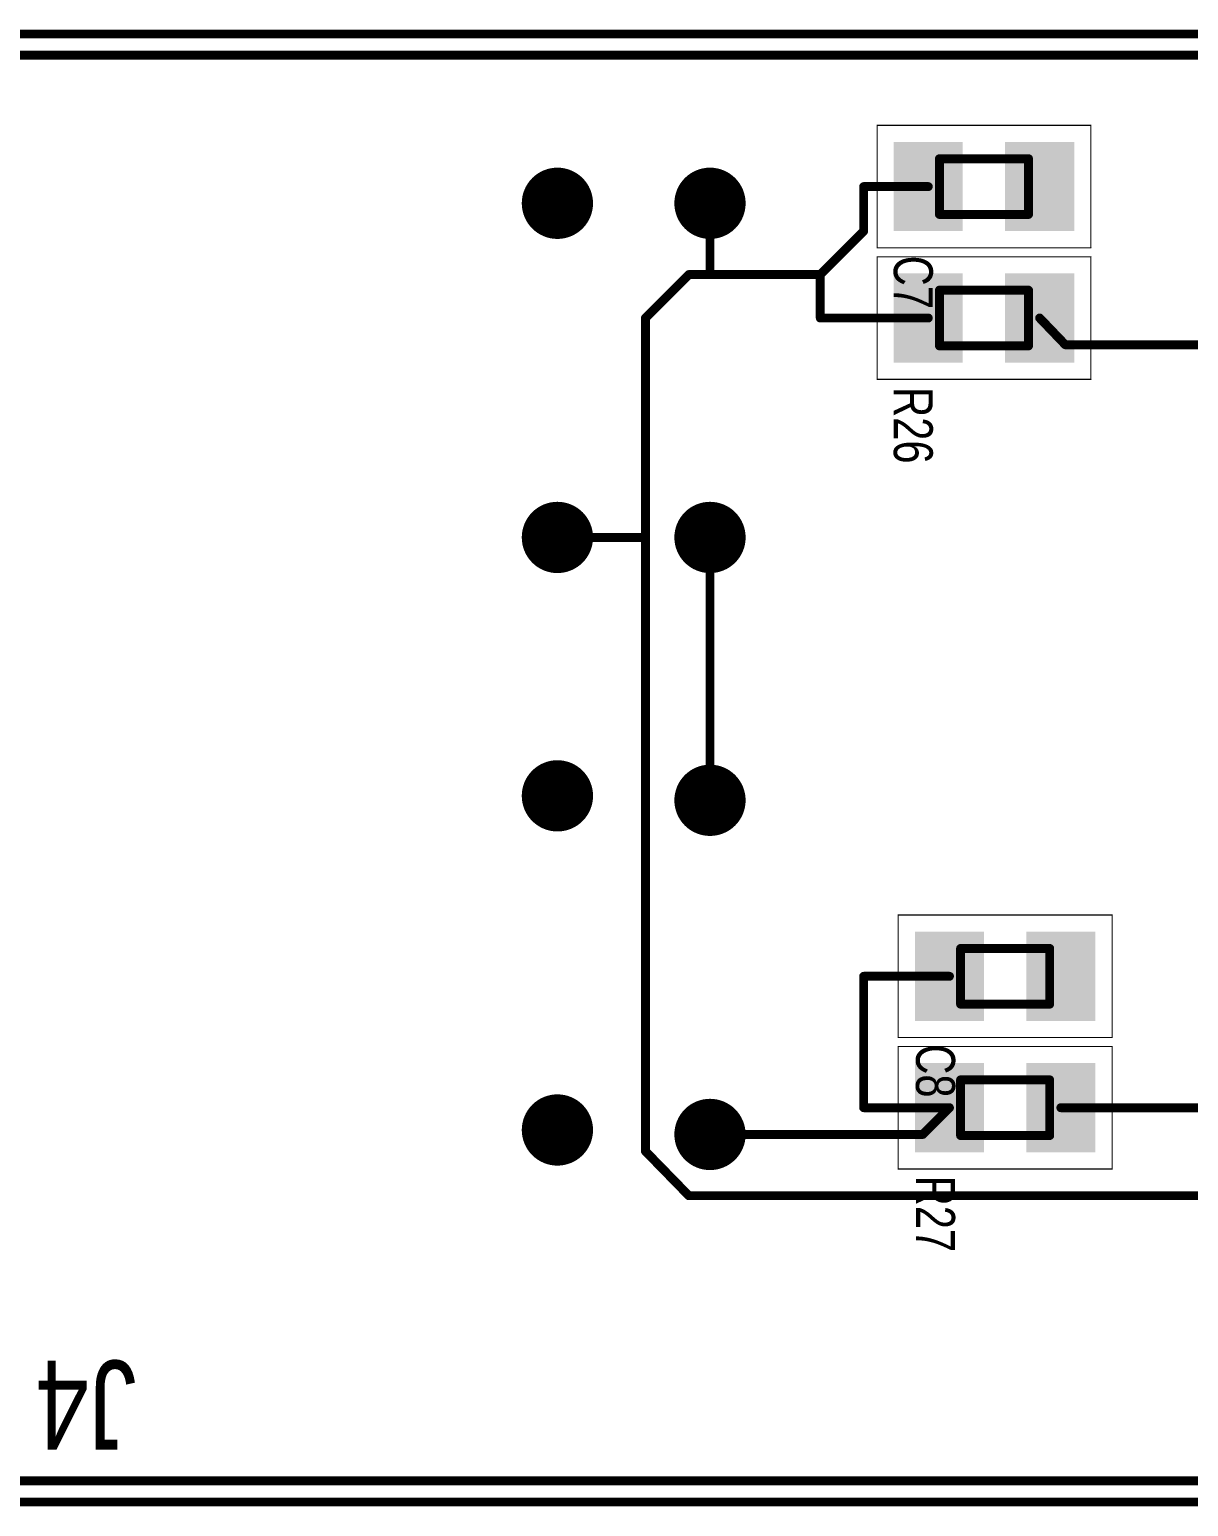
# Model space of a CAD drawing. Extents: x 0 to 12.4, y -1.9 to 1.3.
# Drawn here: x 2.715 to 3.756, y 0.016 to 1.342 of the extents above; entities that cross this region are included whole.
import ezdxf

# ---------------------------------------------------------------- set-up
doc = ezdxf.new("R2010")
doc.units = 0

msp = doc.modelspace()

# ---------------------------------------------------------------- linework, layer by layer
at = {"const_width": 0.008}
msp.add_lwpolyline([(12.361, 0.02), (0, 0.02), (0, 1.338), (12.361, 1.338), (12.361, 0.02)], close=True, dxfattribs=at)
at = {"layer": 'BOT'}
for points, const_width in [([(12.341, 1.319), (0.02, 1.319), (0.02, 0.039), (12.341, 0.039), (12.341, 1.319)], 0.008), ([(3.668, 1.146), (3.476, 1.146), (3.476, 1.256), (3.668, 1.256), (3.668, 1.146)], 0.001), ([(3.668, 1.028), (3.476, 1.028), (3.476, 1.138), (3.668, 1.138), (3.668, 1.028)], 0.001), ([(3.687, 0.437), (3.495, 0.437), (3.495, 0.547), (3.687, 0.547), (3.687, 0.437)], 0.001), ([(3.687, 0.319), (3.495, 0.319), (3.495, 0.429), (3.687, 0.429), (3.687, 0.319)], 0.001)]:
    msp.add_lwpolyline(points, close=True, dxfattribs=dict(at, const_width=const_width))
for points, const_width in [([(3.4758, 1.256, 1), (3.4762, 1.256, 1)], 0.0005), ([(3.6678, 1.256, 1), (3.6683, 1.256, 1)], 0.0005), ([(3.174, 1.186, 1), (3.204, 1.186, 1)], 0.031), ([(3.311, 1.186, 1), (3.341, 1.186, 1)], 0.031), ([(3.462, 1.201, 1), (3.466, 1.201, 1)], 0.004), ([(3.462, 1.201, 1), (3.466, 1.201, 1)], 0.004), ([(3.52, 1.201, 1), (3.524, 1.201, 1)], 0.004), ([(3.324, 1.186, 1), (3.328, 1.186, 1)], 0.004), ([(3.324, 1.186, 1), (3.328, 1.186, 1)], 0.004), ([(3.324, 1.186, 1), (3.328, 1.186, 1)], 0.004), ([(3.462, 1.161, 1), (3.466, 1.161, 1)], 0.004), ([(3.462, 1.161, 1), (3.466, 1.161, 1)], 0.004), ([(3.4758, 1.146, 1), (3.4762, 1.146, 1)], 0.0005), ([(3.6678, 1.146, 1), (3.6683, 1.146, 1)], 0.0005), ([(3.6678, 1.146, 1), (3.6683, 1.146, 1)], 0.0005), ([(3.4758, 1.138, 1), (3.4762, 1.138, 1)], 0.0005), ([(3.6678, 1.138, 1), (3.6683, 1.138, 1)], 0.0005), ([(3.305, 1.122, 1), (3.309, 1.122, 1)], 0.004), ([(3.305, 1.122, 1), (3.309, 1.122, 1)], 0.004), ([(3.324, 1.122, 1), (3.328, 1.122, 1)], 0.004), ([(3.324, 1.122, 1), (3.328, 1.122, 1)], 0.004), ([(3.324, 1.122, 1), (3.328, 1.122, 1)], 0.004), ([(3.324, 1.122, 1), (3.328, 1.122, 1)], 0.004), ([(3.324, 1.122, 1), (3.328, 1.122, 1)], 0.004), ([(3.324, 1.122, 1), (3.328, 1.122, 1)], 0.004), ([(3.423, 1.122, 1), (3.427, 1.122, 1)], 0.004), ([(3.423, 1.122, 1), (3.427, 1.122, 1)], 0.004), ([(3.423, 1.122, 1), (3.427, 1.122, 1)], 0.004), ([(3.423, 1.122, 1), (3.427, 1.122, 1)], 0.004), ([(3.266, 1.083, 1), (3.27, 1.083, 1)], 0.004), ([(3.266, 1.083, 1), (3.27, 1.083, 1)], 0.004), ([(3.423, 1.083, 1), (3.427, 1.083, 1)], 0.004), ([(3.423, 1.083, 1), (3.427, 1.083, 1)], 0.004), ([(3.52, 1.083, 1), (3.524, 1.083, 1)], 0.004), ([(3.52, 1.083, 1), (3.524, 1.083, 1)], 0.004), ([(3.52, 1.083, 1), (3.524, 1.083, 1)], 0.004), ([(3.62, 1.083, 1), (3.624, 1.083, 1)], 0.004), ([(3.62, 1.083, 1), (3.624, 1.083, 1)], 0.004), ([(3.62, 1.083, 1), (3.624, 1.083, 1)], 0.004), ([(3.643, 1.059, 1), (3.647, 1.059, 1)], 0.004), ([(3.643, 1.059, 1), (3.647, 1.059, 1)], 0.004), ([(3.4758, 1.028, 1), (3.4762, 1.028, 1)], 0.0005), ([(3.6678, 1.028, 1), (3.6683, 1.028, 1)], 0.0005), ([(3.6678, 1.028, 1), (3.6683, 1.028, 1)], 0.0005), ([(3.174, 0.886, 1), (3.204, 0.886, 1)], 0.031), ([(3.311, 0.886, 1), (3.341, 0.886, 1)], 0.031), ([(3.187, 0.886, 1), (3.191, 0.886, 1)], 0.004), ([(3.187, 0.886, 1), (3.191, 0.886, 1)], 0.004), ([(3.266, 0.886, 1), (3.27, 0.886, 1)], 0.004), ([(3.266, 0.886, 1), (3.27, 0.886, 1)], 0.004), ([(3.266, 0.886, 1), (3.27, 0.886, 1)], 0.004), ([(3.266, 0.886, 1), (3.27, 0.886, 1)], 0.004), ([(3.324, 0.886, 1), (3.328, 0.886, 1)], 0.004), ([(3.174, 0.654, 1), (3.204, 0.654, 1)], 0.031), ([(3.311, 0.65, 1), (3.341, 0.65, 1)], 0.031), ([(3.324, 0.65, 1), (3.328, 0.65, 1)], 0.004), ([(3.4948, 0.547, 1), (3.4953, 0.547, 1)], 0.0005), ([(3.6868, 0.547, 1), (3.6872, 0.547, 1)], 0.0005), ([(3.462, 0.492, 1), (3.466, 0.492, 1)], 0.004), ([(3.462, 0.492, 1), (3.466, 0.492, 1)], 0.004), ([(3.539, 0.492, 1), (3.543, 0.492, 1)], 0.004), ([(3.4948, 0.437, 1), (3.4953, 0.437, 1)], 0.0005), ([(3.4948, 0.429, 1), (3.4953, 0.429, 1)], 0.0005), ([(3.6868, 0.437, 1), (3.6872, 0.437, 1)], 0.0005), ([(3.6868, 0.437, 1), (3.6872, 0.437, 1)], 0.0005), ([(3.6868, 0.429, 1), (3.6872, 0.429, 1)], 0.0005), ([(3.174, 0.354, 1), (3.204, 0.354, 1)], 0.031), ([(3.311, 0.35, 1), (3.341, 0.35, 1)], 0.031), ([(3.462, 0.374, 1), (3.466, 0.374, 1)], 0.004), ([(3.462, 0.374, 1), (3.466, 0.374, 1)], 0.004), ([(3.539, 0.374, 1), (3.543, 0.374, 1)], 0.004), ([(3.539, 0.374, 1), (3.543, 0.374, 1)], 0.004), ([(3.639, 0.374, 1), (3.643, 0.374, 1)], 0.004), ([(3.324, 0.35, 1), (3.328, 0.35, 1)], 0.004), ([(3.515, 0.35, 1), (3.519, 0.35, 1)], 0.004), ([(3.515, 0.35, 1), (3.519, 0.35, 1)], 0.004), ([(3.266, 0.335, 1), (3.27, 0.335, 1)], 0.004), ([(3.266, 0.335, 1), (3.27, 0.335, 1)], 0.004), ([(3.4948, 0.319, 1), (3.4953, 0.319, 1)], 0.0005), ([(3.6868, 0.319, 1), (3.6872, 0.319, 1)], 0.0005), ([(3.6868, 0.319, 1), (3.6872, 0.319, 1)], 0.0005), ([(3.305, 0.295, 1), (3.309, 0.295, 1)], 0.004), ([(3.305, 0.295, 1), (3.309, 0.295, 1)], 0.004)]:
    msp.add_lwpolyline(points, format="xyb", close=True, dxfattribs=dict(at, const_width=const_width))
at = {"layer": 'BOT', "const_width": 0.008}
for points in [[(3.464, 1.161), (3.464, 1.201)], [(3.464, 1.201), (3.522, 1.201)], [(3.326, 1.186), (3.326, 1.122)], [(3.326, 1.122), (3.326, 1.186)], [(3.326, 1.122), (3.326, 1.186)], [(3.425, 1.122), (3.464, 1.161)], [(3.268, 1.083), (3.307, 1.122)], [(3.307, 1.122), (3.326, 1.122)], [(3.326, 1.122), (3.425, 1.122)], [(3.425, 1.122), (3.326, 1.122)], [(3.425, 1.083), (3.425, 1.122)], [(3.268, 0.886), (3.268, 1.083)], [(3.522, 1.083), (3.425, 1.083)], [(3.522, 1.083), (3.522, 1.083)], [(3.622, 1.083), (3.622, 1.083)], [(3.622, 1.083), (3.645, 1.059)], [(3.645, 1.059), (4.071, 1.059)], [(3.189, 0.886), (3.268, 0.886)], [(3.189, 0.886), (3.268, 0.886)], [(3.268, 0.886), (3.268, 0.335)], [(3.326, 0.65), (3.326, 0.886)], [(3.541, 0.492), (3.464, 0.492)], [(3.464, 0.492), (3.464, 0.374)], [(3.464, 0.374), (3.541, 0.374)], [(3.517, 0.35), (3.541, 0.374)], [(3.819, 0.374), (3.641, 0.374)], [(3.326, 0.35), (3.517, 0.35)], [(3.268, 0.335), (3.307, 0.295)], [(3.307, 0.295), (4.016, 0.295)]]:
    msp.add_lwpolyline(points, dxfattribs=at)
at = {"layer": 'BOT'}
for points in [[(3.492, 1.162), (3.552, 1.162), (3.492, 1.24), (3.552, 1.24)], [(3.592, 1.162), (3.652, 1.162), (3.592, 1.24), (3.652, 1.24)], [(3.492, 1.044), (3.552, 1.044), (3.492, 1.122), (3.552, 1.122)], [(3.592, 1.044), (3.652, 1.044), (3.592, 1.122), (3.652, 1.122)], [(3.511, 0.453), (3.571, 0.453), (3.511, 0.531), (3.571, 0.531)], [(3.611, 0.453), (3.671, 0.453), (3.611, 0.531), (3.671, 0.531)], [(3.511, 0.335), (3.571, 0.335), (3.511, 0.413), (3.571, 0.413)], [(3.611, 0.335), (3.671, 0.335), (3.611, 0.413), (3.671, 0.413)]]:
    msp.add_solid(points, dxfattribs=at)
at = {"layer": 'DRD', "const_width": 0.01}
for points in [[(3.189, 1.161), (3.189, 1.211)], [(3.326, 1.161), (3.326, 1.211)], [(3.214, 1.186), (3.164, 1.186)], [(3.351, 1.186), (3.301, 1.186)], [(3.189, 0.861), (3.189, 0.911)], [(3.326, 0.861), (3.326, 0.911)], [(3.214, 0.886), (3.164, 0.886)], [(3.351, 0.886), (3.301, 0.886)], [(3.189, 0.629), (3.189, 0.679)], [(3.326, 0.625), (3.326, 0.675)], [(3.214, 0.654), (3.164, 0.654)], [(3.351, 0.65), (3.301, 0.65)], [(3.189, 0.329), (3.189, 0.379)], [(3.326, 0.325), (3.326, 0.375)], [(3.214, 0.354), (3.164, 0.354)], [(3.351, 0.35), (3.301, 0.35)]]:
    msp.add_lwpolyline(points, dxfattribs=at)
at = {"layer": 'DRD', "const_width": 0.005}
for points in [[(3.1865, 1.211, 1), (3.1915, 1.211, 1)], [(3.3235, 1.211, 1), (3.3285, 1.211, 1)], [(3.1615, 1.186, 1), (3.1665, 1.186, 1)], [(3.2115, 1.186, 1), (3.2165, 1.186, 1)], [(3.2985, 1.186, 1), (3.3035, 1.186, 1)], [(3.3485, 1.186, 1), (3.3535, 1.186, 1)], [(3.1865, 1.161, 1), (3.1915, 1.161, 1)], [(3.3235, 1.161, 1), (3.3285, 1.161, 1)], [(3.1865, 0.911, 1), (3.1915, 0.911, 1)], [(3.3235, 0.911, 1), (3.3285, 0.911, 1)], [(3.1615, 0.886, 1), (3.1665, 0.886, 1)], [(3.2115, 0.886, 1), (3.2165, 0.886, 1)], [(3.2985, 0.886, 1), (3.3035, 0.886, 1)], [(3.3485, 0.886, 1), (3.3535, 0.886, 1)], [(3.1865, 0.861, 1), (3.1915, 0.861, 1)], [(3.3235, 0.861, 1), (3.3285, 0.861, 1)], [(3.1865, 0.679, 1), (3.1915, 0.679, 1)], [(3.3235, 0.675, 1), (3.3285, 0.675, 1)], [(3.1615, 0.654, 1), (3.1665, 0.654, 1)], [(3.2115, 0.654, 1), (3.2165, 0.654, 1)], [(3.2985, 0.65, 1), (3.3035, 0.65, 1)], [(3.3485, 0.65, 1), (3.3535, 0.65, 1)], [(3.1865, 0.629, 1), (3.1915, 0.629, 1)], [(3.3235, 0.625, 1), (3.3285, 0.625, 1)], [(3.1865, 0.379, 1), (3.1915, 0.379, 1)], [(3.3235, 0.375, 1), (3.3285, 0.375, 1)], [(3.1615, 0.354, 1), (3.1665, 0.354, 1)], [(3.2115, 0.354, 1), (3.2165, 0.354, 1)], [(3.2985, 0.35, 1), (3.3035, 0.35, 1)], [(3.3485, 0.35, 1), (3.3535, 0.35, 1)], [(3.1865, 0.329, 1), (3.1915, 0.329, 1)], [(3.3235, 0.325, 1), (3.3285, 0.325, 1)]]:
    msp.add_lwpolyline(points, format="xyb", close=True, dxfattribs=at)
at = {"layer": 'DRL', "const_width": 0.016}
for points in [[(3.181, 1.186, 1), (3.197, 1.186, 1)], [(3.318, 1.186, 1), (3.334, 1.186, 1)], [(3.181, 0.886, 1), (3.197, 0.886, 1)], [(3.318, 0.886, 1), (3.334, 0.886, 1)], [(3.181, 0.654, 1), (3.197, 0.654, 1)], [(3.318, 0.65, 1), (3.334, 0.65, 1)], [(3.181, 0.354, 1), (3.197, 0.354, 1)], [(3.318, 0.35, 1), (3.334, 0.35, 1)]]:
    msp.add_lwpolyline(points, format="xyb", close=True, dxfattribs=at)
at = {"layer": 'SMB', "const_width": 0.032}
for points in [[(3.173, 1.186, 1), (3.205, 1.186, 1)], [(3.31, 1.186, 1), (3.342, 1.186, 1)], [(3.173, 0.886, 1), (3.205, 0.886, 1)], [(3.31, 0.886, 1), (3.342, 0.886, 1)], [(3.173, 0.654, 1), (3.205, 0.654, 1)], [(3.31, 0.65, 1), (3.342, 0.65, 1)], [(3.173, 0.354, 1), (3.205, 0.354, 1)], [(3.31, 0.35, 1), (3.342, 0.35, 1)]]:
    msp.add_lwpolyline(points, format="xyb", close=True, dxfattribs=at)
at = {"layer": 'SMB'}
for points in [[(3.491, 1.161), (3.553, 1.161), (3.491, 1.241), (3.553, 1.241)], [(3.591, 1.161), (3.653, 1.161), (3.591, 1.241), (3.653, 1.241)], [(3.491, 1.043), (3.553, 1.043), (3.491, 1.123), (3.553, 1.123)], [(3.591, 1.043), (3.653, 1.043), (3.591, 1.123), (3.653, 1.123)], [(3.51, 0.452), (3.572, 0.452), (3.51, 0.532), (3.572, 0.532)], [(3.61, 0.452), (3.672, 0.452), (3.61, 0.532), (3.672, 0.532)], [(3.51, 0.334), (3.572, 0.334), (3.51, 0.414), (3.572, 0.414)], [(3.61, 0.334), (3.672, 0.334), (3.61, 0.414), (3.672, 0.414)]]:
    msp.add_solid(points, dxfattribs=at)
at = {"layer": 'SPB'}
for points in [[(3.492, 1.162), (3.552, 1.162), (3.492, 1.24), (3.552, 1.24)], [(3.592, 1.162), (3.652, 1.162), (3.592, 1.24), (3.652, 1.24)], [(3.492, 1.044), (3.552, 1.044), (3.492, 1.122), (3.552, 1.122)], [(3.592, 1.044), (3.652, 1.044), (3.592, 1.122), (3.652, 1.122)], [(3.511, 0.453), (3.571, 0.453), (3.511, 0.531), (3.571, 0.531)], [(3.611, 0.453), (3.671, 0.453), (3.611, 0.531), (3.671, 0.531)], [(3.511, 0.335), (3.571, 0.335), (3.511, 0.413), (3.571, 0.413)], [(3.611, 0.335), (3.671, 0.335), (3.611, 0.413), (3.671, 0.413)]]:
    msp.add_solid(points, dxfattribs=at)
at = {"layer": 'SSB', "const_width": 0.008}
for points in [[(3.612, 1.226), (3.532, 1.226)], [(3.532, 1.176), (3.532, 1.226)], [(3.612, 1.176), (3.612, 1.226)], [(3.612, 1.176), (3.532, 1.176)], [(3.612, 1.108), (3.532, 1.108)], [(3.532, 1.058), (3.532, 1.108)], [(3.612, 1.058), (3.612, 1.108)], [(3.612, 1.058), (3.532, 1.058)], [(3.631, 0.517), (3.551, 0.517)], [(3.551, 0.467), (3.551, 0.517)], [(3.631, 0.467), (3.631, 0.517)], [(3.631, 0.467), (3.551, 0.467)], [(3.631, 0.399), (3.551, 0.399)], [(3.551, 0.349), (3.551, 0.399)], [(3.631, 0.349), (3.631, 0.399)], [(3.631, 0.349), (3.551, 0.349)]]:
    msp.add_lwpolyline(points, dxfattribs=at)
at = {"layer": 'SSB', "const_width": 0.004}
for points in [[(3.53, 1.226, 1), (3.534, 1.226, 1)], [(3.53, 1.226, 1), (3.534, 1.226, 1)], [(3.61, 1.226, 1), (3.614, 1.226, 1)], [(3.61, 1.226, 1), (3.614, 1.226, 1)], [(3.53, 1.176, 1), (3.534, 1.176, 1)], [(3.53, 1.176, 1), (3.534, 1.176, 1)], [(3.61, 1.176, 1), (3.614, 1.176, 1)], [(3.61, 1.176, 1), (3.614, 1.176, 1)], [(3.53, 1.108, 1), (3.534, 1.108, 1)], [(3.53, 1.108, 1), (3.534, 1.108, 1)], [(3.61, 1.108, 1), (3.614, 1.108, 1)], [(3.61, 1.108, 1), (3.614, 1.108, 1)], [(3.53, 1.058, 1), (3.534, 1.058, 1)], [(3.53, 1.058, 1), (3.534, 1.058, 1)], [(3.61, 1.058, 1), (3.614, 1.058, 1)], [(3.61, 1.058, 1), (3.614, 1.058, 1)], [(3.549, 0.517, 1), (3.553, 0.517, 1)], [(3.549, 0.517, 1), (3.553, 0.517, 1)], [(3.629, 0.517, 1), (3.633, 0.517, 1)], [(3.629, 0.517, 1), (3.633, 0.517, 1)], [(3.549, 0.467, 1), (3.553, 0.467, 1)], [(3.549, 0.467, 1), (3.553, 0.467, 1)], [(3.629, 0.467, 1), (3.633, 0.467, 1)], [(3.629, 0.467, 1), (3.633, 0.467, 1)], [(3.549, 0.399, 1), (3.553, 0.399, 1)], [(3.549, 0.399, 1), (3.553, 0.399, 1)], [(3.629, 0.399, 1), (3.633, 0.399, 1)], [(3.629, 0.399, 1), (3.633, 0.399, 1)], [(3.549, 0.349, 1), (3.553, 0.349, 1)], [(3.549, 0.349, 1), (3.553, 0.349, 1)], [(3.629, 0.349, 1), (3.633, 0.349, 1)], [(3.629, 0.349, 1), (3.633, 0.349, 1)]]:
    msp.add_lwpolyline(points, format="xyb", close=True, dxfattribs=at)

# ---------------------------------------------------------------- texts
at = {"layer": 'SSB', "width": 0.8}
for s, height, rotation, p in [('C7', 0.035, 270, (3.491, 1.139)), ('R26', 0.035, 270, (3.491, 1.021)), ('C8', 0.035, 270, (3.511, 0.431)), ('R27', 0.035, 270, (3.511, 0.313)), ('J4', 0.08, 180, (2.811, 0.147))]:
    msp.add_text(s, height=height, rotation=rotation, dxfattribs=at).set_placement(p)

doc.saveas('drawing.dxf')
